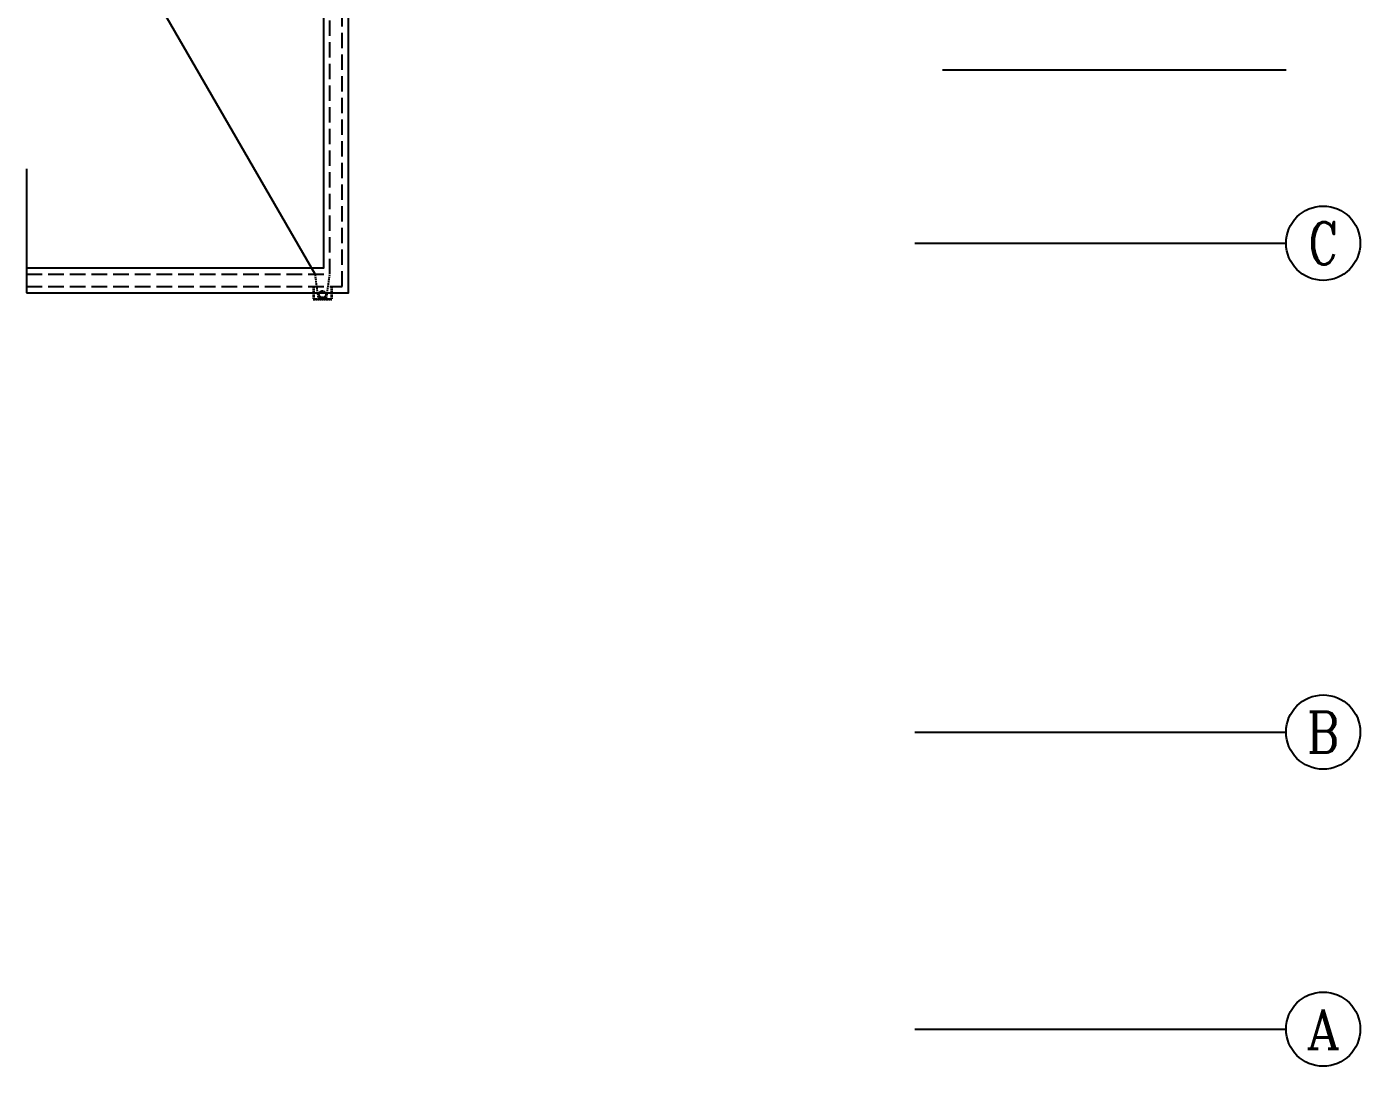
# Model space of a CAD drawing. Extents: x -55438775289 to -98440, y -7665632576 to 9496667396.
# Drawn here: x -154877 to -133327, y 94580 to 111380 of the extents above; entities that cross this region are included whole.
import ezdxf
from ezdxf.enums import TextEntityAlignment as Align

# ---------------------------------------------------------------- set-up
doc = ezdxf.new("R2010")
doc.units = 0
doc.header["$LTSCALE"] = 1000
doc.linetypes.add('行政综合楼底图$0$DASH', pattern=[0.35, 0.25, -0.1])
doc.layers.get('0').update_dxf_attribs({"linetype": 'CONTINUOUS'})
for name, color, linetype in [('0AR', 8, 'CONTINUOUS'), ('行政综合楼底图$0$AXIS', 8, 'CONTINUOUS'), ('行政综合楼底图$0$AXIS_TEXT', 8, 'CONTINUOUS'), ('行政综合楼底图$0$LINE', 8, 'CONTINUOUS'), ('行政综合楼底图$0$LVTRY', 8, 'CONTINUOUS'), ('行政综合楼底图$0$WATER', 8, 'CONTINUOUS'), ('行政综合楼底图$0$WINDOW', 8, 'CONTINUOUS')]:
    doc.layers.add(name, color=color, linetype=linetype)
doc.layers.add('行政综合楼底图$0$_0', color=8, linetype='CONTINUOUS', lineweight=0)
doc.styles.add('行政综合楼底图$0$_TCH_AXIS', font='COMPLEX', dxfattribs={"bigfont": 'GBCBIG'})
doc.styles.add('行政综合楼底图$0$COMPLEX', font='COMPLEX')

# ---------------------------------------------------------------- blocks, each defined once
blk = doc.blocks.new('行政综合楼底图$0$儿童房给如果')
at = {"layer": '行政综合楼底图$0$WATER', "linetype": '行政综合楼底图$0$DASH', "ltscale": 0.1}
for p, q in [((368439, 688329), (368439, 688539)), ((368739, 688539), (368439, 688539)), ((368449, 688329), (368449, 688529)), ((368729, 688529), (368449, 688529)), ((368729, 688329), (368729, 688529)), ((368739, 688329), (368739, 688539)), ((368524, 688509), (368469, 688129)), ((368654, 688509), (368708, 688129))]:
    blk.add_line(p, q, dxfattribs=at)
blk.add_lwpolyline([(368654, 688509), (368524, 688509)], dxfattribs=at)
blk.add_circle((368589, 688454), 55, dxfattribs=at)
blk = doc.blocks.new('行政综合楼底图$0$q8458w58w645srhjsthh')
at = {"layer": '行政综合楼底图$0$LVTRY'}
blk.add_lwpolyline([(-454093, 123560), (-446020, 128221)], dxfattribs=at)
at = {"layer": '行政综合楼底图$0$_0', "rotation": 90}
blk.add_blockref('行政综合楼底图$0$儿童房给如果', (234036, -245148), dxfattribs=at)
blk = doc.blocks.new('行政综合楼底图$0$_AXISO')
blk.add_circle((0, 0), 0.5)
at = {"layer": '行政综合楼底图$0$AXIS_TEXT', "style": '行政综合楼底图$0$COMPLEX', "width": 1.041667}
blk.add_attdef('A', text='', height=0.56, dxfattribs=at).set_placement((-0.25, -0.28), (0.25, -0.28), align=Align.FIT)
blk = doc.blocks.new('行政综合楼底图')
at = {"layer": '行政综合楼底图$0$AXIS'}
for p, q in [((-805480, -105465), (-799930, -105465)), ((-805930, -108265), (-799930, -108265)), ((-805930, -116165), (-799930, -116165)), ((-805930, -120965), (-799930, -120965))]:
    blk.add_line(p, q, dxfattribs=at)
at = {"layer": '行政综合楼底图$0$WINDOW'}
for points in [[(-820280, -109065), (-815080, -109065), (-815080, -72765), (-820280, -72765), (-820280, -72765)], [(-820280, -108665), (-815480, -108665), (-815480, -73165), (-820280, -73165)], [(-820280, -107065), (-820280, -109065)]]:
    blk.add_lwpolyline(points, dxfattribs=at)
at = {"layer": '行政综合楼底图$0$WINDOW', "color": 251, "linetype": '行政综合楼底图$0$DASH'}
for points in [[(-820280, -108965), (-815180, -108965), (-815180, -72865), (-820280, -72865)], [(-820280, -108765), (-815380, -108765), (-815380, -73065), (-820280, -73065)]]:
    blk.add_lwpolyline(points, dxfattribs=at)
at = {"layer": '行政综合楼底图$0$AXIS'}
ref = blk.add_blockref('行政综合楼底图$0$_AXISO', (-799330, -108265), dxfattribs=dict(at, xscale=1200, yscale=1200, zscale=1200))
ref.add_attrib('A', 'C', dxfattribs={"layer": '行政综合楼底图$0$AXIS_TEXT', "height": 684, "style": '行政综合楼底图$0$_TCH_AXIS'}).set_placement((-799574, -108607), (-799086, -108607), align=Align.FIT)
ref = blk.add_blockref('行政综合楼底图$0$_AXISO', (-799330, -116165), dxfattribs=dict(at, xscale=1200, yscale=1200, zscale=1200))
ref.add_attrib('A', 'B', dxfattribs={"layer": '行政综合楼底图$0$AXIS_TEXT', "height": 653, "style": '行政综合楼底图$0$_TCH_AXIS'}).set_placement((-799594, -116492), (-799066, -116492), align=Align.FIT)
ref = blk.add_blockref('行政综合楼底图$0$_AXISO', (-799330, -120965), dxfattribs=dict(at, xscale=1200, yscale=1200, zscale=1200))
ref.add_attrib('A', 'A', dxfattribs={"layer": '行政综合楼底图$0$AXIS_TEXT', "height": 638, "style": '行政综合楼底图$0$_TCH_AXIS'}).set_placement((-799603, -121284), (-799057, -121284), align=Align.FIT)
at = {"layer": '行政综合楼底图$0$LINE', "rotation": 90}
blk.add_blockref('行政综合楼底图$0$q8458w58w645srhjsthh', (-692059, 345328), dxfattribs=at)

msp = doc.modelspace()

# ---------------------------------------------------------------- block references
at = {"layer": '0AR'}
msp.add_blockref('行政综合楼底图', (665403, 216146), dxfattribs=at)

doc.saveas('drawing.dxf')
